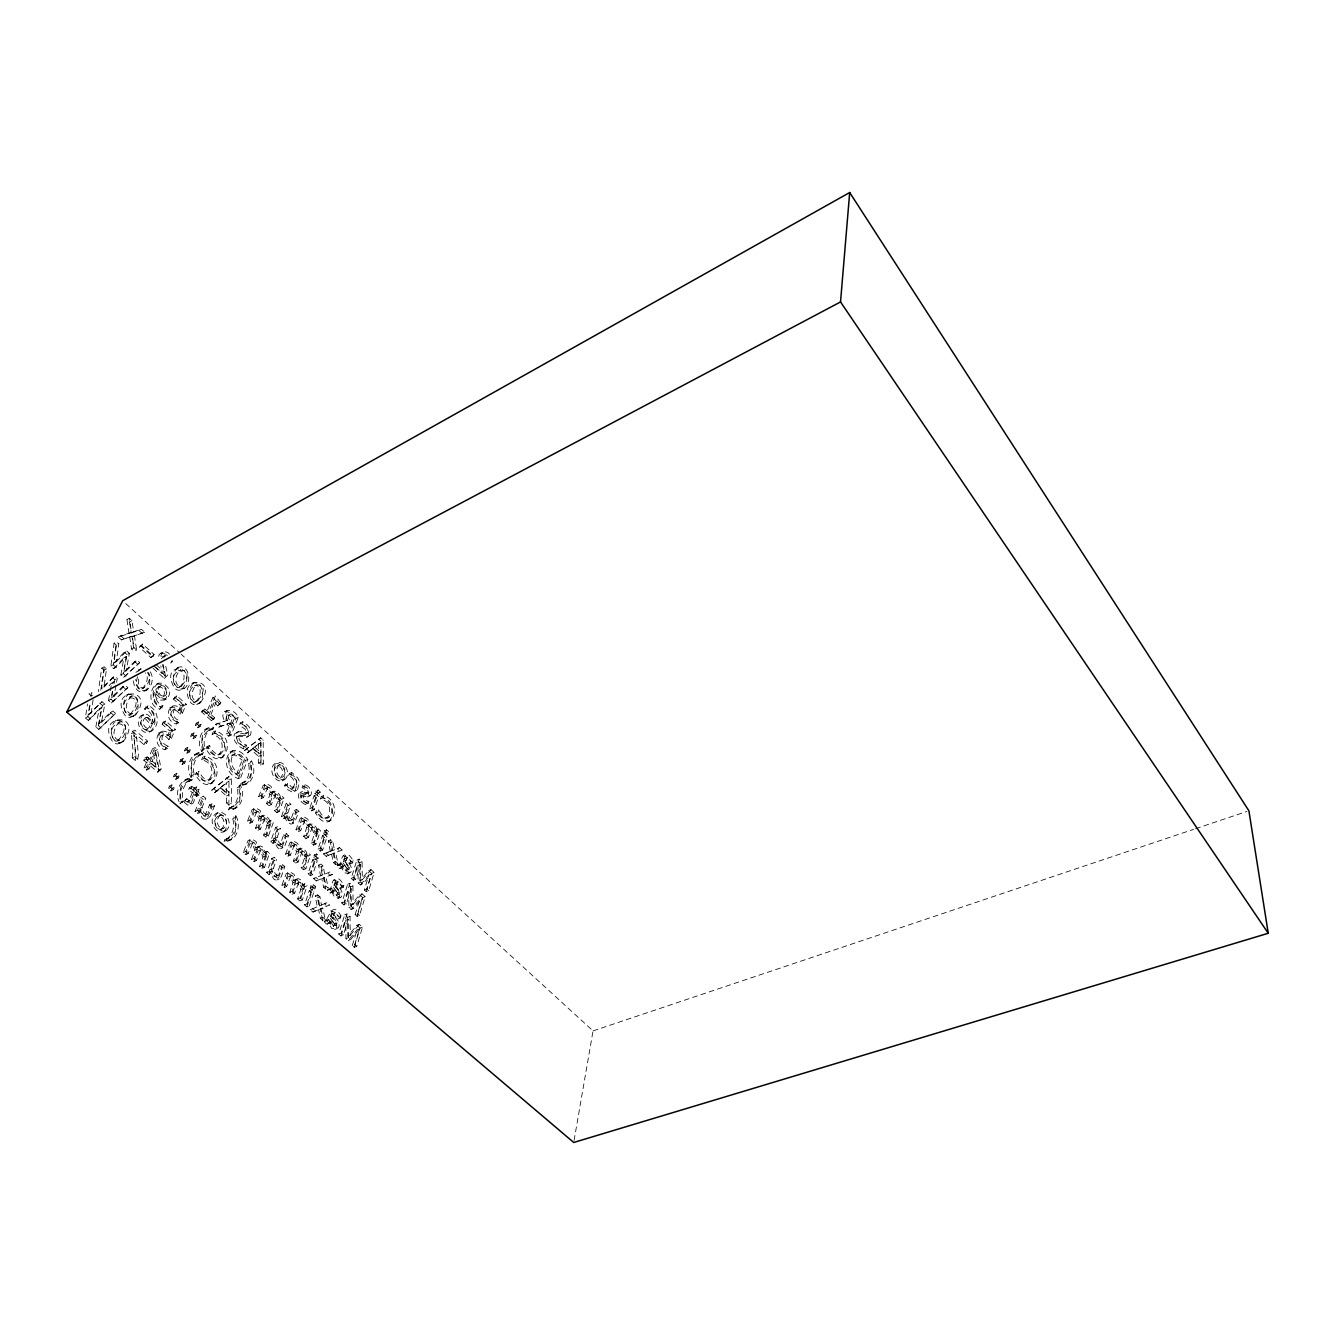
<?xml version="1.0" encoding="UTF-8"?>
<svg xmlns="http://www.w3.org/2000/svg" width="1335" height="1335" viewBox="0 0 1335 1335"><rect width="100%" height="100%" fill="white"/><g stroke="black" fill="none" stroke-linecap="round" stroke-linejoin="round"><path stroke-width="0.75" stroke-dasharray="5 3.75" d="M226.466 802.919L226.499 795.944L218.723 789.169L214.618 792.64L211.781 790.17L228.869 776.586L231.422 778.839L231.339 803.87L228.886 805.022L226.466 802.919L228.919 801.784L231.339 803.87M228.886 805.022L228.986 779.99L226.433 777.754M226.516 793.307L226.583 782.544L229.019 781.392L220.258 787.85L226.516 793.307L228.969 792.156L222.711 786.699M349.453 867.433L348.969 869.485L345.949 870.804L343.128 868.668L342.01 866.365L343.112 862.894L345.515 861.876L349.453 867.433L347.05 868.451L345.949 870.804L343.662 866.398L340.692 868.05A2.653 1.702 66.6 0 1 338.656 867.717L337.138 865.864L337.738 864.646C346.649 866.265 342.795 843.803 353.308 860.858L352.674 862.861L350.287 863.878L345.982 858.722L344.547 858.939L343.579 861.459C346.7 864.162 351.155 869.018 348.301 873.374L344.397 872.773L341.259 867.416M336.971 922.885L336.47 925.055L331.781 925.839L329.311 921.918L330.463 918.246L332.916 917.262L336.403 921.233L336.971 922.885L334.518 923.887L333.366 926.39M340.008 891.947L339.524 894.066L336.453 895.384L333.583 893.248L332.432 890.929L333.583 887.358L336.003 886.34L340.008 891.947L337.571 892.965L336.453 895.384L334.1 890.996L331.097 892.664A2.687 1.752 67.1 0 1 329.027 892.364L327.476 890.495L328.076 889.243C337.171 890.912 333.233 867.917 343.963 885.172L343.312 887.241L340.892 888.242L335.702 882.902L334.05 885.889C337.271 888.593 341.76 893.549 338.856 897.971L334.851 897.437L331.681 892.014M153.041 668.251L164.389 678.447L165.206 674.525L163.27 664.613M162.369 664.63L164.806 672.373L162.286 673.641L160.868 665.881M113.892 663.061L116.329 661.743L118.815 643.854L116.529 641.801L114.092 643.12L110.822 666.098L113.659 668.585L116.095 667.283L126.341 656.47L123.287 673.641L120.834 674.943L123.621 677.396L139.708 662.561L137.054 660.174L134.635 661.476L123.805 672.106L126.942 654.601L129.361 653.299L126.675 650.896L124.255 652.198L113.892 663.061L116.395 645.172L118.815 643.854M106.516 668.868L104.063 670.187L101.46 688.493L103.913 687.191L106.516 668.868L104.18 666.799L101.727 668.134L98.306 691.647M110.822 666.098L113.275 664.78L116.529 641.801M104.814 704.112L102.344 705.414L98.957 723.804L101.443 722.519L104.814 704.112L102.027 701.709L88.644 714.692L90.279 703.445M91.13 713.391L93.584 696.503M100.776 690.328L104.18 666.799M98.957 723.804L110.354 712.323L112.824 711.038L115.594 713.441L98.723 729.327L95.836 726.857L98.323 725.556L101.644 707.533L88.344 720.466L85.407 717.963L87.493 703.912M85.407 717.963L87.893 716.661L89.679 704.613M90.863 696.57L91.464 692.565L93.85 694.617L91.381 695.936L88.994 693.883L91.464 692.565M132.232 757.896L132.883 748.484L131.281 733.733L132.382 731.363L134.852 730.111L147.568 741.109L146.5 743.478L144.03 744.73L133.817 735.919L136.287 734.667L138.439 754.425L137.789 759.281L135.302 760.533L132.232 757.896L134.718 756.661L135.319 752.606L133.767 732.481L134.852 730.111M574.083 1140.44L593.04 1030.904L181.093 654.15M120.834 674.943L123.921 657.771L126.341 656.47M123.805 672.106L126.241 670.804L129.361 653.299M112.641 691.597L111.556 697.571L122.67 686.54L125.123 685.239L127.826 687.625L111.356 702.978L108.519 700.508L110.989 699.206L112.407 691.396M111.556 697.571L114.026 696.286L116.195 684.321M116.546 682.318L117.28 678.33L114.543 675.927L101.46 688.493M108.519 700.508L109.937 692.698M110.304 690.746L111.723 682.919L114.176 681.618L110.238 685.823M114.092 683.62L114.827 679.632L117.28 678.33M95.836 726.857L99.174 708.835L101.644 707.533M138.656 679.081L138.456 683.57L140.475 686.908A4.205 2.82 57.8 0 0 143.429 687.992C148.202 685.272 151.539 677.579 148.485 672.473M135.302 760.533L135.953 755.677L133.817 735.919M163.771 657.521L166.141 654.767L169.128 656.303M161.368 658.789L164.956 655.118M348.235 919.281L343.412 934.967L340.959 935.935L338.74 934.049L344.697 914.809L347.601 917.312L347.784 936.235L356.846 925.305L359.282 924.337L362.503 927.107L356.762 946.348L354.309 947.316L352.29 945.597L354.743 944.629L359.449 928.91L357.012 929.894L348.251 940.508L345.965 938.572L345.798 920.266L348.235 919.281L348.418 937.587L350.688 939.54L359.449 928.91M354.309 947.316L360.066 928.092L362.503 927.107M352.29 945.597L357.012 929.894M364.305 889.961L366.708 888.976L371.213 874.075L368.827 875.059L364.305 889.961L366.257 891.697L368.66 890.712L374.15 872.456L371.03 869.652L368.66 870.654L359.916 880.8L359.682 862.644L356.862 860.124L351.172 878.363L353.324 880.266L355.727 879.264L360.333 864.379L357.93 865.397L353.324 880.266M351.122 888.643L346.382 903.928L343.946 904.913L341.76 903.011L347.617 884.287L350.488 886.807L350.688 905.347L359.632 894.834L362.035 893.849L365.206 896.636L359.549 915.376L357.129 916.361L355.143 914.625L357.563 913.657L362.202 898.338L359.799 899.323L351.138 909.552L348.886 907.6L348.702 889.644L351.122 888.643L351.322 906.615L353.575 908.568L362.202 898.338M357.129 916.361L362.803 897.621L365.206 896.636M366.257 891.697L371.781 873.44L374.15 872.456M355.143 914.625L359.799 899.323M338.74 934.049L341.193 933.065L347.133 913.824L350.037 916.327L350.237 935.251L347.784 936.235M340.959 935.935L345.798 920.266M351.172 878.363L353.575 877.362L359.248 859.106L362.069 861.626L362.319 879.798L359.916 880.8M340.976 915.893L340.325 917.996L337.888 918.997L338.539 916.878L340.976 915.893C331.631 899.69 329.345 919.131 324.272 921.584L325.84 923.453A2.72 1.786 68 0 0 327.959 923.737L330.997 922.051L334.217 927.508L338.256 927.975C341.193 923.486 336.72 918.463 333.4 915.743L330.946 916.745C334.267 919.448 338.74 924.487 335.803 928.96L331.748 928.492L328.543 923.036M341.76 903.011L344.196 902.009L350.037 883.269L352.907 885.806L353.107 904.362L350.688 905.347M343.946 904.913L348.702 889.644M154.443 692.498C151.189 698.238 154.743 705.197 160.751 707.149L163.187 705.898C157.18 703.929 153.625 696.97 156.879 691.23L154.443 692.498C156.295 708.034 177.588 696.67 166.508 686.09C152.19 673.274 143.346 705.397 159.816 709.202L163.187 705.898M330.946 916.745L331.964 914.074L335.068 912.673L340.325 917.996M340.892 888.242L341.543 886.19L343.963 885.172M335.819 925.405L331.764 920.933L332.916 917.262M333.4 915.743L335.068 912.673M350.287 863.878L350.921 861.876L353.308 860.858M348.352 869.803L344.413 865.347L345.515 861.876M343.579 861.459L345.965 860.441L347.567 857.554L352.674 862.861M338.873 894.383L334.868 889.911L336.003 886.34M334.05 885.889L336.47 884.871L338.122 881.901L343.312 887.241M309.32 905.831L313.975 891.663L311.706 889.694L309.253 890.729L304.564 904.896L306.866 906.849L309.32 905.831L307.017 903.862L304.564 904.896M314.826 889.11L315.661 886.573L313.391 884.604L310.938 885.639L310.104 888.175L312.373 890.145L314.826 889.11L310.938 885.639M151.022 723.904C154.66 718.013 150.872 710.771 144.497 709.052L147.935 705.648C160.467 709.586 160.617 730.629 147.084 732.681C137.855 732.031 134.001 715.56 144.898 714.192A7.509 5.123 58.8 0 1 148.552 715.293L152.14 719.098L153.475 722.669L151.022 723.904L149.704 720.349L146.116 716.545A7.509 5.123 58.7 0 0 142.445 715.46L141.326 715.693M153.475 722.669C157.113 716.761 153.308 709.519 146.95 707.784L144.497 709.052M307.017 903.862L311.706 889.694M313.391 884.604L312.54 887.158L310.104 888.175M306.866 906.849L311.539 892.698L313.975 891.663M312.373 890.145L313.208 887.608L315.661 886.573M318.03 849.093L320.45 848.042L324.906 834.625L322.519 835.677L318.03 849.093L320.266 851.062L324.722 837.646L327.125 836.594L323.32 833.257L324.121 830.854L326.524 829.803L328.71 831.772L327.926 834.175L325.523 835.226L326.324 832.823L328.71 831.772M308.001 873.707L310.438 872.673L315.043 858.889L312.624 859.924L308.001 873.707L310.271 875.677L312.707 874.642L317.296 860.858L313.458 857.454L314.276 854.967L316.695 853.933L318.948 855.902L318.114 858.372L315.694 859.423L316.529 856.953L318.948 855.902M320.266 851.062L322.67 850.011L327.125 836.594M287.409 872.923L291.614 875.359L293.683 880.75L296.136 879.698L294.067 874.308L289.862 871.872L286.257 873.641L281.835 885.505L284.205 887.525L288.093 876.644L290.179 876.678L292.999 882.735L289.762 892.264L292.098 894.25L295.936 883.37L298.039 883.42L300.826 889.46L297.622 898.972L299.941 900.941L304.68 886.79L307.117 885.756L304.831 883.77L302.377 884.805L301.493 887.458L303.946 886.423L304.831 883.77M316.695 853.933L315.878 856.403L313.458 857.454M299.941 900.941L302.394 899.923L307.117 885.756M310.271 875.677L314.876 861.893L317.296 860.858M326.524 829.803L325.723 832.206L323.32 833.257M301.343 817.771L305.415 820.274L307.434 825.514L309.837 824.446L307.818 819.189L303.746 816.703L300.241 818.422L296.02 829.652L298.306 831.672L302.027 821.375L304.046 821.476L306.783 827.416L303.679 836.428L305.949 838.43L309.62 828.117L311.656 828.251L314.359 834.141L311.305 843.153L313.541 845.138L315.961 844.087L320.467 830.67L318.247 828.685L315.844 829.736L314.993 832.239L317.396 831.188L318.247 828.685M297.622 898.972L300.091 897.938L303.279 888.426L300.492 882.385L296.52 882.886M291.063 842.018L295.202 844.488L297.254 849.811L299.674 848.743L297.638 843.42L293.483 840.95L289.929 842.685L285.573 854.233L287.909 856.252L291.731 845.672L293.8 845.756L296.587 851.763L293.383 861.008L295.702 863.027L299.474 852.431L301.56 852.531L304.297 858.505L301.159 867.767L303.445 869.736L308.101 855.969L310.521 854.917L308.268 852.932L305.832 853.983L304.964 856.553L307.384 855.501L308.268 852.932M311.305 843.153L313.725 842.101L316.762 833.09L314.059 827.183L310.187 827.683M313.541 845.138L318.064 831.722L320.467 830.67M303.445 869.736L305.882 868.701L310.521 854.917M289.762 892.264L292.215 891.213L295.452 881.701L292.649 875.627L288.677 876.16M292.098 894.25L294.568 893.215L298.973 881.851M301.159 867.767L303.596 866.715L306.733 857.454L303.979 851.463L300.058 851.98M320.483 798.914L321.284 796.561L323.654 795.493C345.148 802.151 330.312 838.647 315.627 813.048L316.362 810.862L318.748 809.794C329.545 831.738 340.208 801.217 322.87 797.829L320.483 798.914C337.855 802.285 327.142 832.79 316.362 810.862M305.949 838.43L308.368 837.362L312.59 826.615M315.627 813.048L318.014 811.98L318.748 809.794M322.87 797.829L323.654 795.493M284.205 887.525L286.658 886.473L291.13 875.109M293.383 861.008L295.836 859.957L299.007 850.695L296.237 844.688L292.315 845.222M309.587 808.826L311.973 807.742L316.478 794.692L314.092 795.76L309.587 808.826L311.806 810.812L314.192 809.744L318.681 796.678L314.91 793.407L315.727 791.071L318.097 789.986L320.3 791.989L319.482 794.342L317.113 795.41L317.914 793.073L320.3 791.989M303.679 836.428L306.099 835.36L309.186 826.348L306.449 820.408L302.578 820.925M295.702 863.027L298.139 861.976L302.478 850.912M281.835 885.505L284.305 884.454L287.876 874.141L289.862 871.872M318.097 789.986L317.296 792.339L314.91 793.407M311.806 810.812L316.312 797.763L318.681 796.678M308.118 803.67L308.869 801.484C301.193 799.982 301.894 791.271 309.803 795.827L310.688 795.343C313.441 791.204 307.267 782.544 302.778 785.648L302.077 787.6C309.169 790.253 307.067 796.628 300.108 792.523L299.173 793.023C296.303 797.746 301.61 802.952 305.732 804.755L308.118 803.67C303.996 801.868 298.706 796.661 301.577 791.939L302.494 791.421C309.453 795.543 311.539 789.169 304.463 786.515L302.077 787.6M287.909 856.252L290.346 855.184L294.735 844.154M298.306 831.672L300.709 830.604L304.981 819.857M284.822 866.515L282.369 867.583L277.947 879.298L275.227 879.915L273.592 878.897L270.07 871.989L272.54 870.921L274.826 876.544L279.182 878.981L281.284 876.678L284.822 866.515L282.486 864.496L280.033 865.564L276.178 876.16L273.875 876.244L270.888 869.652L274.142 860.491L276.595 859.423L274.242 857.404L271.789 858.472L266.75 872.639L269.119 874.659L271.589 873.591L272.54 870.921M285.573 854.233L288.026 853.165L291.531 843.119L293.483 840.95M305.732 804.755L306.483 802.569L308.869 801.484M296.02 829.652L298.439 828.584L301.844 818.806L303.746 816.703M287.025 815.151L286.107 817.688L283.704 818.772L281.401 816.736L286.207 803.336L288.61 802.235L290.897 804.271L288.493 805.372L285.39 814.033L288.293 820.474L290.513 820.458L294.201 810.445L296.604 809.36L298.856 811.38L294.651 822.46L291.047 824.212L286.841 821.709L284.605 816.236L287.025 815.151L289.244 820.625L293.466 823.128M282.486 864.496L278.648 875.092L275.544 876.778M288.51 835.593L286.074 836.661L281.735 848.059L279.048 848.609L277.43 847.575L273.959 840.733L276.395 839.648L278.665 845.205L282.953 847.692L285.039 845.472L288.51 835.593L286.207 833.574L283.771 834.642L279.983 844.938L277.713 844.988L274.76 838.463L277.964 829.552L280.4 828.468L278.064 826.432L275.644 827.516L270.671 841.3L273.024 843.336L275.461 842.252L276.395 839.648M296.604 809.36L292.932 819.373L289.895 821.042M304.463 786.515L305.148 784.563M298.856 811.38L296.453 812.464L293.066 822.076L291.047 824.212M269.119 874.659L270.07 871.989M278.014 875.727L275.344 874.075L273.358 868.584L276.595 859.423M286.207 833.574L282.419 843.87L279.349 845.556M292.315 819.957L289.745 818.288L287.809 812.948L290.897 804.271M266.75 872.639L269.219 871.555L274.242 857.404M249.194 840.032L253.55 842.585L255.652 848.059L258.122 846.957L256.003 841.484L251.664 838.931L247.976 840.716L243.237 852.581L245.69 854.667L249.862 843.787L252.048 843.87L254.918 850.061L251.431 859.573L253.85 861.642L257.972 850.745L260.175 850.846L263.012 857.003L259.574 866.515L261.96 868.551L264.43 867.483L269.52 853.315L267.15 851.263L264.68 852.347L263.729 855.001L266.182 853.916L267.15 851.263M273.024 843.336L273.959 840.733M281.401 816.736L283.821 815.652L288.61 802.235M283.704 818.772L284.605 816.236M281.802 844.471L279.182 842.802L277.213 837.379L280.4 828.468M259.574 866.515L262.044 865.43L265.465 855.919L262.645 849.761L258.589 850.278M261.96 868.551L267.05 854.383L269.52 853.315M270.671 841.3L273.124 840.216L278.064 826.432M264.33 784.813L268.552 787.416L270.604 792.74L273.007 791.638L270.955 786.298L266.75 783.695L263.162 785.431L258.64 796.645L261.009 798.731L264.998 788.451L267.1 788.601L269.904 794.642L266.566 803.637L268.919 805.706L272.841 795.426L274.977 795.593L277.73 801.601L274.443 810.595L276.762 812.648L281.618 799.248L284.038 798.146L281.735 796.094L279.332 797.195L278.414 799.698L280.834 798.597L281.735 796.094M253.333 808.977L257.638 811.563L259.708 816.97L262.144 815.869L260.075 810.462L255.769 807.859L252.148 809.627L247.476 821.159L249.895 823.244L254 812.681L256.153 812.815L258.99 818.922L255.552 828.167L257.955 830.253L262.01 819.673L264.18 819.807L266.967 825.898L263.596 835.143L265.949 837.195L268.402 836.111L273.391 822.327L271.055 820.274L268.619 821.375L267.684 823.945L270.121 822.844L271.055 820.274M288.644 775.502L289.361 773.532L295.202 778.856A7.676 4.923 63.6 0 1 297.054 783.578L295.168 790.737A9.262 5.957 63.6 0 1 291.931 791.905L288.226 790.036L284.672 785.914L287.058 784.813L287.809 782.761L291.564 787.149L295.402 786.816C298.723 782.393 295.886 776.169 291.03 774.383L288.644 775.502C293.516 777.27 296.353 783.511 292.999 787.917L290.83 788.835L288.31 787.583L285.406 783.862L287.809 782.761M291.03 774.383L291.731 772.414L297.588 777.754A7.676 4.923 63.6 0 1 299.44 782.477L297.555 789.636A9.278 5.957 63.6 0 1 294.317 790.804L290.613 788.935L287.058 784.813M276.762 812.648L279.182 811.546L284.038 798.146M253.85 861.642L256.32 860.558L261.059 849.193M263.596 835.143L266.032 834.058L269.403 824.796L266.616 818.705L262.611 819.223M265.949 837.195L270.955 823.428L273.391 822.327M284.672 785.914L285.406 783.862M274.443 810.595L276.862 809.494L280.133 800.499L277.38 794.492L273.441 794.992M251.431 859.573L253.9 858.488L257.388 848.96L254.518 842.785L250.479 843.319M257.955 830.253L260.392 829.152L265.048 818.121M268.919 805.706L271.339 804.605L275.861 793.891M245.69 854.667L248.16 853.566L252.949 842.235M255.552 828.167L258.005 827.066L261.426 817.821L258.589 811.697L254.618 812.231M266.566 803.637L268.986 802.535L272.307 793.524L269.52 787.483L265.582 788.017M137.555 676.728L135.853 683.487L138.039 688.192A4.205 2.837 57.8 0 0 140.993 689.26L144.38 687.642M243.237 852.581L245.723 851.496L249.545 841.167L251.664 838.931M249.895 823.244L252.332 822.143L257.054 811.113M261.009 798.731L263.429 797.612L268.001 786.899M247.476 821.159L249.929 820.04L253.7 810.011L255.769 807.859M258.64 796.645L261.076 795.527L264.73 785.764L266.75 783.695M235.878 815.852C241.501 825.564 237.23 842.118 224.03 841.384L224.714 839.582C234.376 837.729 237.847 826.098 235.21 817.587L235.878 815.852L232.757 818.722C234.86 826.048 232.974 837.128 224.714 839.582M224.03 841.384L226.516 840.266L227.2 838.463M242.503 784.045L243.17 782.36C251.164 780.291 252.849 769.544 250.796 762.619L251.447 760.967C256.921 770.228 252.832 786.282 240.083 785.197L247.175 783.495M240.717 777.521L247.809 759.331C229.069 733.799 215.886 770.028 238.298 778.672L240.717 777.521C232.173 772.648 222.928 759.031 232.39 750.754M229.22 808.042C237.363 805.806 239.199 794.892 237.113 787.75L240.2 784.913C245.773 794.425 241.518 810.729 228.535 809.778L229.22 808.042C238.698 806.29 242.186 794.959 239.549 786.615L240.734 783.495L243.17 782.36M228.535 809.778L231.673 806.907M240.734 783.495C248.744 781.426 250.446 770.695 248.393 763.77L251.447 760.967M238.932 773.315L244.539 758.981C231.906 742.694 221.26 768.443 236.495 774.467L238.932 773.315C232.29 769.728 227.801 759.582 234.493 753.975M238.298 778.672L245.39 760.483L247.809 759.331M245.673 747.65L246.658 745.147C242.903 743.979 236.846 740.007 239.532 735.452L249.945 735.635C253.567 730.195 247.442 724.071 242.786 721.801L240.4 722.969L239.482 725.239L245.189 729.177L246.107 733.065L244.872 734.05L237.947 732.698L235.01 733.416C231.038 739.557 238.064 746.282 243.27 748.818L245.673 747.65C240.484 745.114 233.441 738.389 237.413 732.247L240.35 731.53L247.259 732.898L248.494 731.897L246.474 726.757L241.869 724.071L239.482 725.239M236.495 774.467L242.119 760.149L244.539 758.981M243.27 748.818L244.255 746.315L246.658 745.147M214.484 805.839L212.015 806.991L206.992 818.689L204.038 819.189L202.286 818.105L198.631 810.946L201.101 809.778L203.471 815.585L208.126 818.238L210.446 815.985L214.484 805.839L211.998 803.703L209.528 804.855L205.139 815.418L202.67 815.418L199.566 808.61L203.27 799.465L205.74 798.313L203.237 796.144L200.767 797.312L195.01 811.446L197.547 813.616L200.016 812.448L201.101 809.778M241.869 724.071L242.786 721.801M211.998 803.703L207.626 814.283L204.439 816.035M227.367 720.283L215.519 724.354L218.673 727.191L229.286 723.119L231.656 725.255L229.27 726.44L226.199 733.95L228.736 736.219L231.139 735.051L238.281 717.379C233.825 706.031 217.004 709.536 224.981 721.467L227.367 720.283L225.348 713.841L226.917 710.437M206.925 814.884L204.088 813.115L202.052 807.458L205.74 798.313M226.199 733.95L228.619 732.781L231.656 725.255M232.423 723.386L235.027 716.962L231.623 714.091L226.666 714.826L225.982 719.648L230.02 724.571L232.423 723.386L228.385 718.464L229.069 713.641M195.01 811.446L197.497 810.295L203.237 796.144M197.547 813.616L198.631 810.946M228.736 736.219L235.895 718.547L238.281 717.379M194.793 791.455L192.323 792.623L188.669 789.486L191.139 788.317L194.793 791.455L190.922 800.366L189.153 800.75L186.883 798.814L184.397 799.982L183.663 801.768L187.417 805.038L190.438 804.655L194.843 794.792L196.579 796.294L199.048 795.126L199.833 793.207L198.097 791.722L195.628 792.89L197.363 794.375L199.833 793.207M230.02 724.571L232.64 718.147L235.027 716.962M195.628 792.89L196.662 790.337L199.132 789.169L196.712 786.749L194.259 787.934L193.108 790.72L189.453 787.583L188.669 789.486M199.048 795.126L197.313 793.624L192.907 803.486L189.069 805.305M198.097 791.722L199.132 789.169M196.579 796.294L197.363 794.375M192.323 792.623L188.435 801.551L186.666 801.918L184.397 799.982M193.108 790.72L195.577 789.536L196.712 786.749M183.663 801.768L186.883 798.814M191.139 788.317L191.923 786.398L195.577 789.536M201.618 759.782L202.636 757.312L205.073 756.127C229.754 763.754 211.164 802.368 195.411 774.634L197.88 773.466L198.815 771.163C210.413 794.892 224.18 762.635 204.055 758.58L201.618 759.782C221.743 763.804 207.943 796.061 196.362 772.348L198.815 771.163M212.115 734.484L213.099 732.081L215.519 730.896C239.716 738.622 221.543 776.403 206.074 748.935L208.51 747.75L209.428 745.514C220.826 768.977 234.226 737.504 214.518 733.282L212.115 734.484C231.823 738.689 218.389 770.145 207.008 746.716L209.428 745.514M204.055 758.58L205.073 756.127M214.518 733.282L215.519 730.896M189.353 780.825C181.076 783.745 178.423 794.358 180.726 802.101L179.975 803.904L183.195 800.933C181.026 793.474 183.312 782.143 191.856 780.091L192.59 778.338C180.342 777.137 174.418 791.839 179.074 801.701M186.883 782.01L192.59 778.338M191.038 777.304L191.773 775.568C189.086 767.174 192.991 755.543 202.636 754.125L203.354 752.439C190.071 751.004 185.315 767.608 191.038 777.304L194.226 774.383C192.24 767.608 193.942 758.764 200.2 754.809M197.747 756.01L203.354 752.439M201.802 751.471L202.519 749.786C199.85 741.592 203.671 730.195 213.133 728.91L213.817 727.258C200.934 725.706 196.045 741.993 201.802 751.471L204.939 748.585C202.987 742.01 204.572 733.315 210.73 729.527M208.31 730.729L213.817 727.258M195.411 774.634L196.362 772.348M206.074 748.935L207.008 746.716M220.075 704.68L216.821 700.541L214.434 701.743L217.672 705.898L220.826 702.894L215.402 695.952L208.527 712.256L204.856 708.952L202.453 710.17L201.702 711.955L211.464 720.733L214.618 717.746L210.98 714.459L208.56 715.66L212.215 718.948M217.672 705.898L220.826 702.894M211.464 720.733L214.618 717.746M210.98 714.459L216.821 700.541M208.56 715.66L214.434 701.743M170.913 790.904L172.015 788.317L174.501 787.133L171.915 784.913L169.428 786.115L168.327 788.701L170.913 790.904L173.4 789.719L174.501 787.133M175.836 779.34L176.921 776.77L179.391 775.585L176.821 773.365L174.351 774.567L173.266 777.12L175.836 779.34L178.306 778.138L179.391 775.585M182.144 764.438L183.212 761.935L185.665 760.733L183.129 758.53L180.676 759.732L179.608 762.235L182.144 764.438L184.614 763.236L185.665 760.733M186.917 753.19L187.968 750.704L190.421 749.502L187.901 747.3L185.465 748.501L184.397 750.988L186.917 753.19L189.37 751.989L190.421 749.502M193.058 738.722L194.092 736.286L196.529 735.084L194.042 732.882L191.606 734.083L190.571 736.519L193.058 738.722L195.494 737.521L196.529 735.084M197.697 727.792L198.731 725.372L201.151 724.171L198.681 721.968L196.262 723.186L195.227 725.606L197.697 727.792L200.117 726.59L201.151 724.171M202.453 710.17L206.124 713.474L213.016 697.17L215.402 695.952M171.915 784.913L170.813 787.5L168.327 788.701M176.821 773.365L175.736 775.935L173.266 777.12M183.129 758.53L182.077 761.033L179.608 762.235M184.397 750.988L186.85 749.786L187.901 747.3M194.042 732.882L193.008 735.318L190.571 736.519M198.681 721.968L197.647 724.388L195.227 725.606M201.702 711.955L204.856 708.952M328.076 889.243C332.966 891.663 330.095 878.797 336.186 879.114M337.738 864.646C342.494 867.099 339.707 854.467 345.665 854.8M172.132 729.611L169.695 730.846L162.219 724.288L164.672 723.053L172.132 729.611L169.996 734.5C157.714 722.602 150.371 746.148 165.006 749.653L167.459 748.434L168.444 746.198C157.18 743.411 162.286 726.54 171.364 738.455L168.911 739.673C159.833 727.792 154.71 744.63 165.974 747.416L168.444 746.198M183.195 704.396L180.776 705.631L173.433 699.073L175.853 697.838L183.195 704.396L181.109 709.135C169.061 697.27 161.902 720.433 176.237 723.97L178.673 722.736L179.624 720.566C168.611 717.696 173.533 701.209 182.461 713.023L180.041 714.258C171.114 702.444 166.174 718.931 177.188 721.784L179.624 720.566M146.45 762.485L144.013 767.959L146.5 770.078L148.919 764.605L157.78 772.181L158.615 770.245L154.993 750.904L152.54 748.785L147.384 760.399L144.731 758.13L143.796 760.216L146.45 762.485L148.936 761.267L146.283 758.981L143.796 760.216M157.78 772.181L161.101 769.027L157.463 749.669L155.01 747.55L152.54 748.785M168.911 739.673L172.866 730.662L175.302 729.427L165.623 720.9L163.17 722.135L162.219 724.288M180.041 714.258L183.88 705.497L186.299 704.263L176.787 695.752L173.433 699.073M165.006 749.653L165.974 747.416M176.237 723.97L177.188 721.784M171.364 738.455L175.302 729.427M182.461 713.023L186.299 704.263M158.581 732.898L162.486 732.598L167.543 735.735L169.695 730.846M169.912 707.467L173.734 707.216L178.69 710.37L180.776 705.631M149.67 762.368L152.157 761.134L155.911 752.623L153.442 753.858L149.67 762.368L156.128 767.892L158.615 766.674L155.911 752.623M146.5 770.078L148.986 768.843L151.406 763.386L160.25 770.962M164.672 723.053L165.623 720.9M175.853 697.838L176.787 695.752M144.013 767.959L146.5 766.724L148.936 761.267M147.384 760.399L149.854 759.164L155.01 747.55M146.283 758.981L147.217 756.895L149.854 759.164M144.03 744.73L145.098 742.343L147.568 741.109M159.816 709.202L160.751 707.149M164.389 678.447L167.743 675.11L165.673 665.865M146.95 707.784L147.935 705.648M153.258 656.219L154.092 654.467L142.561 644.054L139.307 647.108L150.855 657.521L153.258 656.219L141.727 645.806L139.307 647.108M150.855 657.521L154.092 654.467M324.272 921.584L326.741 920.599C330.362 920.316 330.479 913.574 333.099 909.886M141.727 645.806L142.561 644.054M327.476 890.495L330.513 888.226M337.138 865.864L340.141 863.628M303.412 794.776C297.321 795.877 302.911 802.452 306.483 802.569M135.853 672.406L142.294 667.9M138.289 671.121L140.826 668.568M350.237 935.251L359.282 924.337M330.997 922.051L330.412 922.735A2.72 1.786 68 0 1 328.293 922.468L326.741 920.599M353.107 904.362L362.035 893.849M357.93 865.397L358.164 882.969L360.383 884.938L362.786 883.937L371.213 874.075M360.383 884.938L368.827 875.059M362.319 879.798L371.03 869.652M334.1 890.996L333.533 891.663A2.687 1.736 67.1 0 1 331.447 891.346L329.912 889.477M340.075 868.317L343.662 866.398M88.344 720.466L99.174 708.835M88.644 714.692L102.027 701.709M109.086 685.723L111.723 682.919M103.913 687.191L114.543 675.927M113.659 668.585L123.921 657.771M116.329 661.743L126.675 650.896M98.723 729.327L115.594 713.441M101.443 722.519L112.824 711.038M111.356 702.978L127.826 687.625M114.026 696.286L125.123 685.239M197.864 700.641C216.053 677.946 180.893 681.284 191.789 701.192A4.055 2.67 59.5 0 0 194.56 702.21L197.864 700.641L196.963 700.992A4.055 2.67 59.5 0 1 194.192 699.974C189.77 695.468 193.074 687.842 196.963 684.171M195.444 701.876C200.567 698.639 203.27 684.655 194.56 685.406M123.621 677.396L139.708 662.561M126.241 670.804L137.054 660.174M181.593 685.99C200.183 663.345 164.489 666.482 175.452 686.524A4.088 2.703 58.7 0 0 178.289 687.575L181.593 685.99L180.692 686.323A4.088 2.687 58.8 0 1 177.872 685.272C173.4 680.767 176.787 673.074 180.759 669.469M179.19 687.241C184.464 684.037 187.167 669.986 178.356 670.721M117.814 740.708C137.555 718.414 102.778 718.18 113.725 740.091A4.305 3.004 58.2 0 0 116.812 741.109C127.175 740.524 129.812 716.211 117.196 723.053M130.062 714.442C149.286 692.832 115.277 692.248 126.057 713.758A4.255 2.92 58 0 0 129.078 714.809C139.307 714.258 141.71 690.429 129.395 697.137M161.034 731.663C155.227 737.237 161.952 745.648 167.459 748.434M141.944 688.91C145.982 685.255 149.77 677.396 145.165 672.79M172.332 706.215C166.641 711.705 173.35 719.932 178.673 722.736M119.683 721.784C115.427 725.623 111.289 733.933 116.212 738.822A4.305 3.004 58.3 0 0 119.299 739.84L120.3 739.457M131.848 695.852C127.643 699.59 123.721 707.717 128.527 712.489A4.255 2.92 58 0 0 131.548 713.541L132.515 713.157M169.562 654.233C166.141 649.361 157.413 652.498 158.598 658.522M162.787 652.131L160.984 655.385L161.535 659.657M200.567 702.644C219.958 674.976 173.667 676.061 191.038 702.994A7.192 4.739 59.5 0 0 195.344 704.847L200.567 702.644L197.764 703.628A7.209 4.739 59.5 0 1 193.441 701.776C187.834 696.736 188.619 686.807 194.276 682.135M181.927 689.277C201.101 664.163 157.797 660.341 174.685 688.326A7.259 4.789 58.7 0 0 179.074 690.228C194.426 689.711 190.237 659.373 175.636 668.651M123.287 741.526C145.465 711.638 94.117 713.324 112.858 742.06A7.66 5.357 58.2 0 0 117.63 743.912L123.287 741.526L120.117 742.661A7.676 5.34 58.3 0 1 115.344 740.792C109.019 735.385 110.505 724.505 116.712 719.665M149.987 731.78C158.381 724.972 155.578 710.587 145.482 706.899M328.66 821.592C336.887 813.849 330.412 800.466 321.284 796.561M135.436 715.243C157.046 686.173 106.8 687.358 125.206 715.66A7.559 5.19 58 0 0 129.895 717.562L135.436 715.243L132.349 716.294A7.576 5.19 58 0 1 127.676 714.392C121.535 709.102 122.803 698.455 128.944 693.733M211.781 790.17L228.869 776.586M214.618 792.64L221.176 788.017L228.952 794.792L226.499 795.944M132.983 716.511C142.111 711.088 138.473 690.662 126.491 695.018M220.258 787.85L226.583 782.544M244.605 750.47L260.759 737.821L263.195 740.041L263.329 763.987L260.926 765.122L258.623 763.053L258.589 756.394L251.164 749.703L247.325 752.907L244.605 750.47L260.759 737.821M247.325 752.907L253.567 748.551L260.976 755.243L261.026 761.918L263.329 763.987M133.216 680.8L134.668 686.858L137.205 690.028A7.459 5.023 57.8 0 0 141.794 691.981C149.904 690.379 152.107 678.464 147.367 672.456M144.814 690.996C152.257 688.076 154.51 677.346 149.804 671.188M252.615 748.484L260.926 742.41L260.976 752.723L258.589 753.875L252.615 748.484L260.926 742.41M178.022 667.383C172.248 671.989 171.431 682.035 177.104 687.074A7.276 4.789 58.8 0 0 181.477 688.977L184.347 688.026M296.136 879.698L298.222 878.63L300.625 879.732L303.946 886.423M293.683 880.75L297.138 878.897M220.776 829.452C225.899 826.398 224.864 816.102 218.172 816.252C211.381 819.49 216.003 833.424 223.262 828.317C229.97 825.03 225.398 811.196 218.172 816.252M157.93 683.336C149.637 689.911 152.774 704.062 162.253 707.951M279.799 778.422C284.472 775.468 283.254 766.106 277.213 766.006C271.055 769.077 275.561 782.126 282.186 777.304C288.293 774.2 283.838 761.234 277.213 766.006M225.782 830.737C234.393 824.78 225.114 807.258 215.636 813.799C206.875 819.723 216.27 837.429 225.782 830.737C216.704 833.24 210.446 817.938 218.106 812.648M297.254 849.811L302.878 848.042L306.232 851.68L307.384 855.501M299.674 848.743L300.675 847.975M223.312 831.872C230.838 826.498 224.68 811.513 215.636 813.799M284.539 779.64C292.248 774.05 283.621 757.646 274.893 763.637C267.017 769.194 275.744 785.764 284.539 779.64C276.245 781.526 270.404 767.542 277.279 762.502M282.136 780.758C288.877 775.652 283.137 761.951 274.893 763.637M220.642 815.118C215.436 818.105 216.554 828.551 223.262 828.317M279.616 764.888C274.86 767.758 276.161 777.27 282.186 777.304M307.434 825.514L312.974 823.812L316.262 827.433L317.396 831.188M309.837 824.446L310.805 823.712M258.122 846.957L260.308 845.939L262.795 847.108L266.182 853.916M255.652 848.059L259.174 846.173M210.279 784.096C220.292 776.236 212.732 761.184 202.636 757.312M220.659 758.43C230.504 750.721 222.862 736.002 213.099 732.081M259.708 816.97L265.498 815.234L268.952 818.972L270.121 822.844M262.144 815.869L263.195 815.118M207.542 728.309C200.434 733.032 201.051 743.361 204.238 750.287M270.604 792.74L276.278 791.071L279.666 794.792L280.834 798.597M273.007 791.638L274.025 790.921M146.683 729.694L149.52 726.908L149.47 723.32L145.398 718.714L142.394 719.348C137.054 724.588 145.398 734.066 150.738 727.525L152.29 724.021L150.989 720.132L147.851 717.446L143.796 718.564M228.869 840.616C237.196 836.161 236.963 824.513 233.425 816.97M301.026 795.86L307.417 796.912L308.886 795.46L307.601 789.819L302.778 785.648M158.665 686.807L155.861 689.511L156.779 694.934L159.85 697.604L165.24 695.719C169.845 691.697 163.888 682.052 158.665 686.807C163.604 686.323 166.341 693.633 162.82 696.97L161.435 697.738M161.084 685.539L158.281 688.259L158.298 691.78L160.6 695.285L163.855 696.486M126.942 619.59L129.345 618.272L131.948 620.625L133.65 631.639L131.231 632.957L129.545 621.96L126.942 619.59L129.028 633.624L118.147 636.928L121.452 639.899L132.248 636.077L133.984 647.675L136.604 650.028L134.184 651.33L131.564 648.977L129.829 637.379M146.249 717.312L144.847 718.096C141.226 721.517 144.063 728.993 149.136 728.443M129.545 621.96L131.948 620.625M143.779 714.442C135.903 719.281 144.08 734.701 152.44 730.545M233.308 809.127C241.552 804.888 241.218 793.39 237.763 786.048M118.147 636.928L131.447 632.306L129.345 618.272M129.028 633.624L131.447 632.306M121.452 639.899L132.248 636.077M131.231 632.957L141.477 629.302L144.697 632.223L132.015 636.695L134.184 651.33M132.015 636.695L144.697 632.223M131.564 648.977L133.984 647.675M244.739 784.63C252.866 780.558 252.382 769.26 249.028 762.118M163.838 700.408C171.431 695.785 163.588 681.017 155.494 684.605M240.3 735.051L237.129 736.636C234.443 741.175 240.5 745.147 244.255 746.315M237.897 736.219L247.559 736.803C251.18 731.363 245.056 725.239 240.4 722.969M172.182 710.353L174.601 709.119M131.281 733.733L133.767 732.481M178.69 710.37L181.109 709.135M119.249 743.578C130.313 739.473 127.292 716.077 114.243 720.933M196.779 704.563C206.625 700.575 203.571 679.365 191.873 683.37M187.567 778.889C178.773 782.977 178.79 795.076 182.461 802.719M160.901 735.819L163.354 734.584M206.124 713.474L208.527 712.256M167.543 735.735L169.996 734.5M337.722 898.538L341.276 896.97C344.18 892.531 339.707 887.591 336.47 884.871M154.993 750.904L157.463 749.669M144.731 758.13L147.217 756.895M210.713 730.095L213.133 728.91M218.673 727.191L229.286 723.119M148.919 764.605L151.406 763.386M158.615 770.245L161.101 769.027M236.212 732.748L238.598 731.58M202.519 749.786L204.939 748.585M194.493 754.826L200.918 753.624M198.448 752.89C189.77 756.795 189.937 768.693 193.508 776.119M200.2 755.326L202.636 754.125M245.623 733.749L248.01 732.581M246.374 737.404L248.777 736.236M347.2 873.908L350.704 872.356C353.541 868 349.102 863.144 345.965 860.441M224.53 711.638L228.135 711.889L235.895 718.547M218.756 755.026L221.176 753.858M260.926 765.122L260.809 741.192L263.195 740.041M191.773 775.568L194.226 774.383M251.164 749.703L253.567 748.551M189.403 781.275L191.856 780.091M147.25 689.728L144.23 690.696A7.476 5.023 57.8 0 1 139.641 688.76L137.105 685.589L135.653 679.515M189.453 787.583L191.923 786.398M258.589 756.394L260.976 755.243M208.343 780.641L210.796 779.473M248.393 763.77L250.796 762.619M258.623 763.053L261.026 761.918M205.123 729.511L211.397 728.443M194.843 794.792L197.313 793.624M180.726 802.101L183.195 800.933M228.986 779.99L231.422 778.839M187.634 802.035L190.104 800.866M218.723 789.169L221.176 788.017M243.053 782.777L245.49 781.642M237.113 787.75L239.549 786.615M199.566 808.61L202.052 807.458M289.361 773.532L291.731 772.414M205.64 819.39L208.126 818.238M231.589 807.258L234.042 806.123M269.904 794.642L272.307 793.524M291.631 788.751L294.017 787.65M232.757 818.722L235.21 817.587M294.217 791.438L296.62 790.353M277.73 801.601L280.133 800.499M300.108 792.523L302.494 791.421M306.533 793.708L308.919 792.623M258.99 818.922L261.426 817.821M307.417 796.912L309.803 795.827M227.134 838.747L229.62 837.629M285.39 814.033L287.809 812.948M266.967 825.898L269.403 824.796M138.406 669.853L141.41 668.968M274.76 838.463L277.213 837.379M254.918 850.061L257.388 848.96M306.783 827.416L309.186 826.348M326.891 818.388L329.261 817.337M280.517 848.76L282.953 847.692M314.359 834.141L316.762 833.09M263.012 857.003L265.465 855.919M296.587 851.763L299.007 850.695M330.296 851.38L328.327 840.866L330.73 839.815L332.866 841.734L334.384 849.727L323.537 853.949L326.157 856.269L335.636 852.531L337.989 863.561L335.586 864.596L333.366 862.644L331.581 854.183M328.327 840.866L330.479 842.769L332.866 841.734M270.888 869.652L273.358 868.584M304.297 858.505L306.733 857.454M323.537 853.949L332.699 850.345L330.73 839.815M339.574 847.708L337.188 848.743L339.774 851.046L342.16 850.028L339.574 847.708L331.981 850.762L330.479 842.769M326.157 856.269L333.984 853.148L335.769 861.609L337.989 863.561M276.712 880.032L279.182 878.981M317.713 894.884L319.916 896.786L321.451 905.047L317.263 906.782L315.26 895.902L317.713 894.884L319.716 905.764L310.237 909.736L312.957 912.055L322.72 907.917L325.123 919.331L322.67 920.332L320.383 918.38L318.564 909.652M312.957 912.055L321.017 908.634L322.836 917.379L325.123 919.331M318.548 865.113L320.967 864.079L323.153 865.998L324.689 874.141L320.534 875.827L318.548 865.113L320.734 867.032L322.252 875.159L329.979 871.989L332.615 874.308L330.196 875.326L327.559 873.023L329.979 871.989M320.734 867.032L323.153 865.998M333.366 862.644L335.769 861.609M345.181 858.572L347.567 857.554M322.67 920.332L320.283 908.935L329.495 905.047L326.825 902.744L318.998 906.065L317.463 897.804L315.26 895.902M292.999 882.735L295.452 881.701M338.69 865.38L341.576 864.279M342.01 866.365L344.413 865.347M356.862 860.124L359.248 859.106M313.608 878.58L316.045 877.546L318.731 879.882L316.295 880.9L313.608 878.58L322.953 874.792L320.967 864.079M359.682 862.644L362.069 861.626M300.826 889.46L303.279 888.426M323.637 887.274L326.057 886.256L328.31 888.209L325.873 889.227L323.637 887.274L321.818 878.664L325.94 876.978L328.31 888.209M335.702 882.902L338.122 881.901M329.061 889.978L331.981 888.876M347.617 884.287L350.037 883.269M332.432 890.929L334.868 889.911M317.463 897.804L319.916 896.786M330.463 892.948L332.899 891.947M358.164 882.969L360.567 881.984L362.786 883.937M350.488 886.807L352.907 885.806M326.825 902.744L324.388 903.762L327.058 906.048L329.495 905.047M310.237 909.736L312.69 908.718L315.41 911.037M160.384 653.399L163.437 653.182L167.159 655.518M320.383 918.38L322.836 917.379M348.886 907.6L351.322 906.615M324.889 920.299L327.359 919.298M351.138 909.552L353.575 908.568M325.873 921.033L328.844 919.932M344.697 914.809L347.133 913.824M329.311 921.918L331.764 920.933M327.309 924.02L329.762 923.036M347.601 917.312L350.037 916.327M316.295 880.9L324.255 877.646L326.057 886.256M334.651 929.56L337.104 928.576M332.615 874.308L323.521 877.996L325.873 889.227M345.965 938.572L348.418 937.587M348.251 940.508L350.688 939.54M331.03 820.541C325.289 822.71 320.7 816.219 318.014 811.98M342.16 850.028L333.233 853.566L335.586 864.596M330.663 910.887L334.651 912.205L338.539 916.878M232.09 755.143L235.995 755.226L242.119 760.149M229.97 751.922L234.943 751.955L245.39 760.483M231.355 839.498L226.516 840.266M333.767 880.132L337.705 881.517L341.543 886.19M343.262 855.818L347.133 857.237L350.921 861.876M593.04 1030.904L1193.59 829.352M1195.559 828.685L1246.923 811.446M235.761 807.992L230.988 808.643M212.732 782.927C206.241 785.097 200.968 778.305 197.88 773.466M223.079 757.262C216.654 759.265 211.564 752.506 208.51 747.75M215.519 724.354L224.981 721.467M185.098 780.091L190.121 779.523M133.65 631.639L141.477 629.302M162.57 656.403L165.156 656.436M294.685 879.932L296.937 879.949L299.374 882.051L301.493 887.458M298.239 849.043L300.458 849.11L302.861 851.213L304.964 856.553M256.721 847.258L259.057 847.341L261.577 849.511L263.729 855.001M166.274 699.156L160.283 697.437L156.879 691.23M308.402 824.78L310.571 824.88L312.924 826.982L314.993 832.239M260.759 816.219L263.062 816.336L265.548 818.522L267.684 823.945M271.622 792.022L273.875 792.172L276.312 794.358L278.414 799.698M226.666 714.826L229.236 715.293L232.64 718.147M340.141 897.537L336.403 895.485M349.603 872.89L345.915 870.821M332.615 913.674L337.888 918.997M191.539 804.137L186.149 800.599M330.463 918.246L334.518 923.887M333.583 887.358L337.571 892.965M343.112 862.894L347.05 868.451M87.893 716.661L90.83 719.164M98.323 725.556L101.226 728.042M134.718 756.661L137.789 759.281M146.5 766.724L148.986 768.843M169.428 786.115L173.4 789.719M197.497 810.295L200.016 812.448M245.723 851.496L248.16 853.566M253.9 858.488L256.32 860.558M262.044 865.43L264.43 867.483M269.219 871.555L271.589 873.591M284.305 884.454L286.658 886.473M292.215 891.213L294.568 893.215M300.091 897.938L302.394 899.923M341.193 933.065L343.412 934.967M354.743 944.629L356.762 946.348M152.157 761.134L158.615 766.674M174.351 774.567L178.306 778.138M200.767 797.312L203.27 799.465M209.528 804.855L212.015 806.991M264.68 852.347L267.05 854.383M271.789 858.472L274.142 860.491M280.033 865.564L282.369 867.583M302.377 884.805L304.68 886.79M309.253 890.729L311.539 892.698M99.558 703.011L102.344 705.414M110.354 712.323L113.125 714.726M132.382 731.363L146.5 743.478M356.846 925.305L360.066 928.092M110.989 699.206L113.825 701.693M180.676 759.732L184.614 763.236M214.234 789.002L217.071 791.471M249.929 820.04L252.332 822.143M258.005 827.066L260.392 829.152M266.032 834.058L268.402 836.111M273.124 840.216L275.461 842.252M288.026 853.165L290.346 855.184M295.836 859.957L298.139 861.976M303.596 866.715L305.882 868.701M310.438 872.673L312.707 874.642M344.196 902.009L346.382 903.928M357.563 913.657L359.549 915.376M185.465 748.501L187.968 750.704M268.619 821.375L270.955 823.428M275.644 827.516L277.964 829.552M283.771 834.642L286.074 836.661M305.832 853.983L308.101 855.969M312.624 859.924L314.876 861.893M186.85 749.786L189.37 751.989M101.727 668.134L104.063 670.187M112.09 677.229L114.827 679.632M122.67 686.54L125.373 688.91M163.17 722.135L172.866 730.662M314.276 854.967L318.114 858.372M359.632 894.834L362.803 897.621M113.275 664.78L116.095 667.283M123.287 673.641L126.074 676.094M191.606 734.083L195.494 737.521M261.076 795.527L263.429 797.612M268.986 802.535L271.339 804.605M276.862 809.494L279.182 811.546M283.821 815.652L286.107 817.688M298.439 828.584L300.709 830.604M306.099 835.36L308.368 837.362M313.725 842.101L315.961 844.087M320.45 848.042L322.67 850.011M325.94 852.915L328.577 855.234M353.575 877.362L355.727 879.264M366.708 888.976L368.66 890.712M196.262 723.186L200.117 726.59M279.332 797.195L281.618 799.248M286.207 803.336L288.493 805.372M294.201 810.445L296.453 812.464M315.844 829.736L318.064 831.722M322.519 835.677L324.722 837.646M114.092 643.12L116.395 645.172M124.255 652.198L126.942 654.601M134.635 661.476L137.288 663.862M174.368 697.004L183.88 705.497M324.121 830.854L327.926 834.175M368.66 870.654L371.781 873.44M156.412 664.913L164.689 672.373M120.567 635.61L123.871 638.581M155.444 666.983L166.792 677.179M204.105 710.737L213.884 719.532M217.922 723.169L221.076 726.006M228.619 732.781L231.139 735.051M247.008 749.319L249.728 751.755M311.973 807.742L314.192 809.744M153.992 666.182L162.286 673.641M255.002 747.333L260.976 752.723M140.158 645.356L151.673 655.752M226.883 724.304L229.27 726.44M314.092 795.76L316.312 797.763M139.074 630.604L142.294 633.541M258.373 738.973L260.809 741.192M315.727 791.071L319.482 794.342M125.757 603.537L179.557 652.748M194.259 787.934L196.662 790.337M213.016 697.17L218.423 704.096M339.557 864.846L341.076 866.699A2.653 1.702 66.6 0 0 343.112 867.032M153.442 753.858L156.128 767.892M134.418 635.377L136.604 650.028M360.333 864.379L360.567 881.984M258.539 743.562L258.589 753.875M171.631 661.109L170.696 663.161L174.017 659.84L171.631 661.109"/><path stroke-width="1.5" d="M1268.25 933.265L840.533 301.927L849.694 192.524L122.686 600.733L66.75 712.106L573.733 1142.476L1268.25 933.265L1248.892 810.779L849.694 192.524M66.75 712.106L840.533 301.927"/></g></svg>
